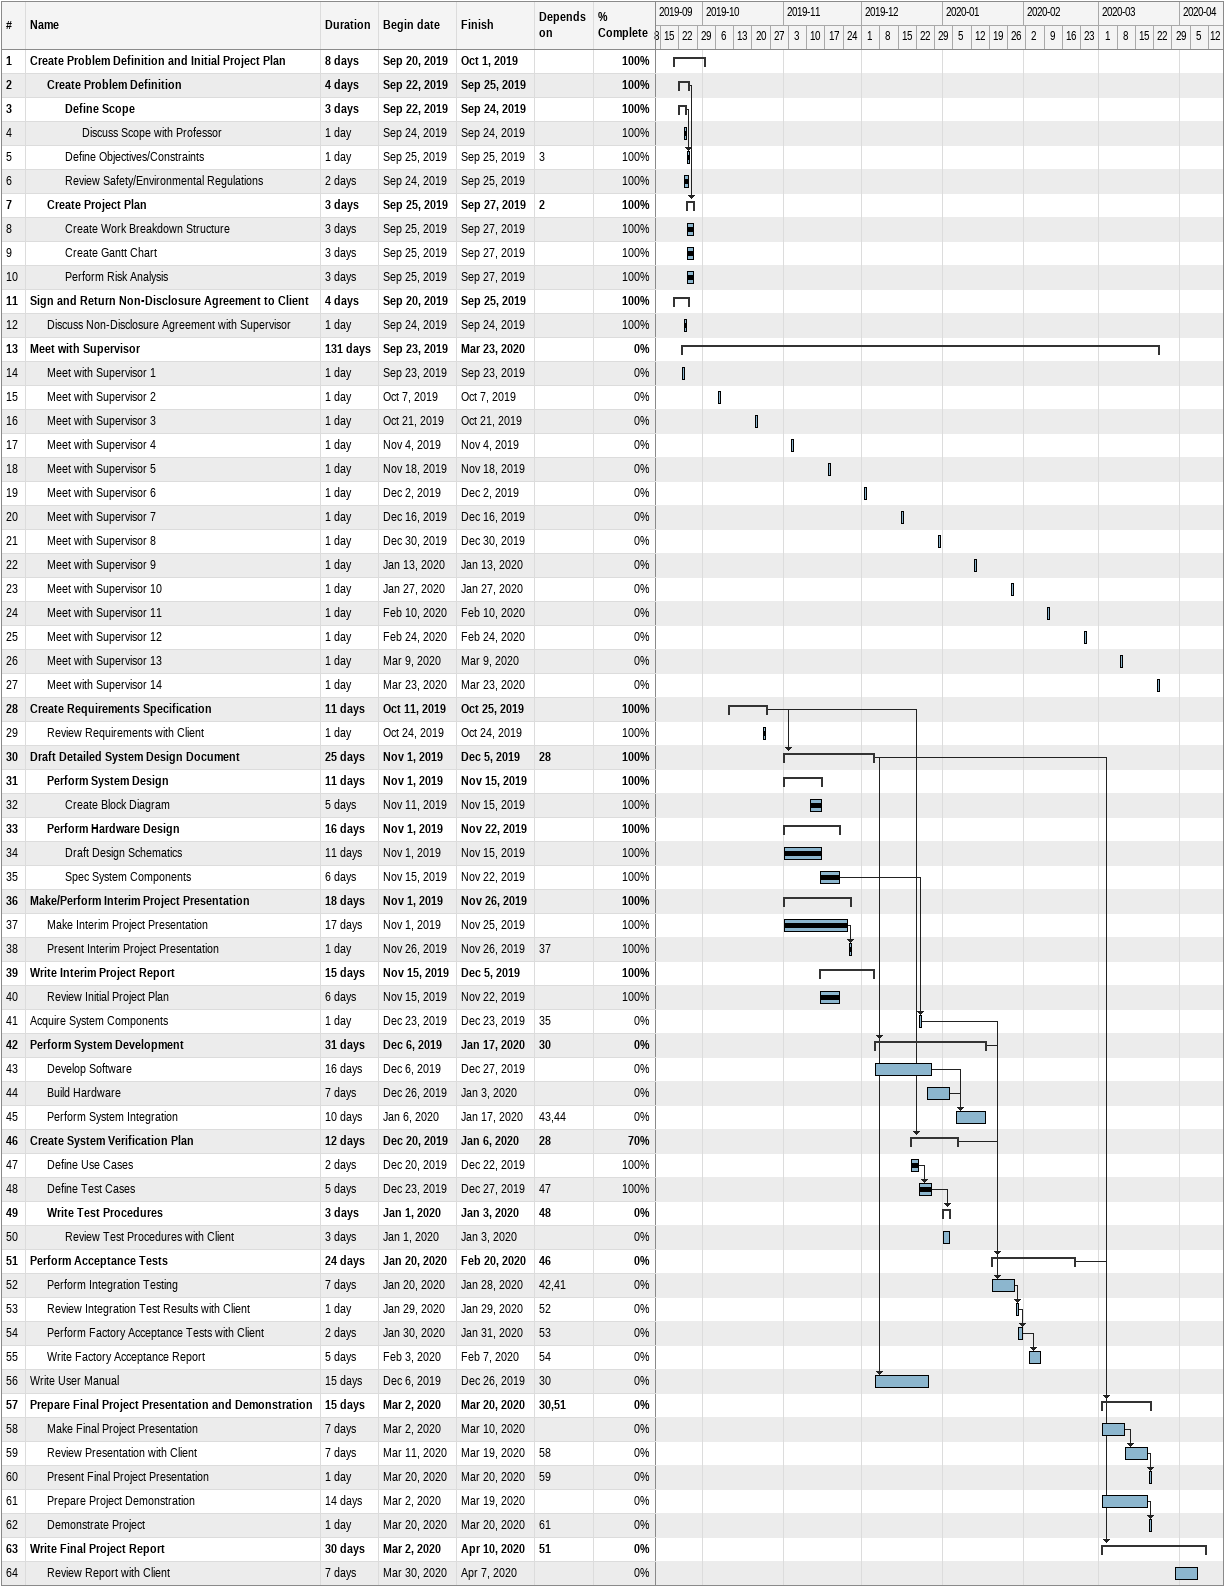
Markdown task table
| ID | Level | Task | Duration | Start | Finish | Predecessors | % complete |
|---|---|---|---|---|---|---|---|
| 1 | 1 | **Create Problem Definition and Initial Project Plan** | 8d | 2019-09-20 | 2019-10-01 |  | 100 |
| 2 | 2 | **Create Problem Definition** | 4d | 2019-09-22 | 2019-09-25 |  | 100 |
| 3 | 3 | **Define Scope** | 3d | 2019-09-22 | 2019-09-24 |  | 100 |
| 4 | 4 | Discuss Scope with Professor | 1d | 2019-09-24 | 2019-09-24 |  | 100 |
| 5 | 3 | Define Objectives/Constraints | 1d | 2019-09-25 | 2019-09-25 | 3 | 100 |
| 6 | 3 | Review Safety/Environmental Regulations | 2d | 2019-09-24 | 2019-09-25 |  | 100 |
| 7 | 2 | **Create Project Plan** | 3d | 2019-09-25 | 2019-09-27 | 2 | 100 |
| 8 | 3 | Create Work Breakdown Structure | 3d | 2019-09-25 | 2019-09-27 |  | 100 |
| 9 | 3 | Create Gantt Chart | 3d | 2019-09-25 | 2019-09-27 |  | 100 |
| 10 | 3 | Perform Risk Analysis | 3d | 2019-09-25 | 2019-09-27 |  | 100 |
| 11 | 1 | **Sign and Return Non-Disclosure Agreement to Client** | 4d | 2019-09-20 | 2019-09-25 |  | 100 |
| 12 | 2 | Discuss Non-Disclosure Agreement with Supervisor | 1d | 2019-09-24 | 2019-09-24 |  | 100 |
| 13 | 1 | **Meet with Supervisor** | 131d | 2019-09-23 | 2020-03-23 |  | 0 |
| 14 | 2 | Meet with Supervisor 1 | 1d | 2019-09-23 | 2019-09-23 |  | 0 |
| 15 | 2 | Meet with Supervisor 2 | 1d | 2019-10-07 | 2019-10-07 |  | 0 |
| 16 | 2 | Meet with Supervisor 3 | 1d | 2019-10-21 | 2019-10-21 |  | 0 |
| 17 | 2 | Meet with Supervisor 4 | 1d | 2019-11-04 | 2019-11-04 |  | 0 |
| 18 | 2 | Meet with Supervisor 5 | 1d | 2019-11-18 | 2019-11-18 |  | 0 |
| 19 | 2 | Meet with Supervisor 6 | 1d | 2019-12-02 | 2019-12-02 |  | 0 |
| 20 | 2 | Meet with Supervisor 7 | 1d | 2019-12-16 | 2019-12-16 |  | 0 |
| 21 | 2 | Meet with Supervisor 8 | 1d | 2019-12-30 | 2019-12-30 |  | 0 |
| 22 | 2 | Meet with Supervisor 9 | 1d | 2020-01-13 | 2020-01-13 |  | 0 |
| 23 | 2 | Meet with Supervisor 10 | 1d | 2020-01-27 | 2020-01-27 |  | 0 |
| 24 | 2 | Meet with Supervisor 11 | 1d | 2020-02-10 | 2020-02-10 |  | 0 |
| 25 | 2 | Meet with Supervisor 12 | 1d | 2020-02-24 | 2020-02-24 |  | 0 |
| 26 | 2 | Meet with Supervisor 13 | 1d | 2020-03-09 | 2020-03-09 |  | 0 |
| 27 | 2 | Meet with Supervisor 14 | 1d | 2020-03-23 | 2020-03-23 |  | 0 |
| 28 | 1 | **Create Requirements Specification** | 11d | 2019-10-11 | 2019-10-25 |  | 100 |
| 29 | 2 | Review Requirements with Client | 1d | 2019-10-24 | 2019-10-24 |  | 100 |
| 30 | 1 | **Draft Detailed System Design Document** | 25d | 2019-11-01 | 2019-12-05 | 28 | 100 |
| 31 | 2 | **Perform System Design** | 11d | 2019-11-01 | 2019-11-15 |  | 100 |
| 32 | 3 | Create Block Diagram | 5d | 2019-11-11 | 2019-11-15 |  | 100 |
| 33 | 2 | **Perform Hardware Design** | 16d | 2019-11-01 | 2019-11-22 |  | 100 |
| 34 | 3 | Draft Design Schematics | 11d | 2019-11-01 | 2019-11-15 |  | 100 |
| 35 | 3 | Spec System Components | 6d | 2019-11-15 | 2019-11-22 |  | 100 |
| 36 | 1 | **Make/Perform Interim Project Presentation** | 18d | 2019-11-01 | 2019-11-26 |  | 100 |
| 37 | 2 | Make Interim Project Presentation | 17d | 2019-11-01 | 2019-11-25 |  | 100 |
| 38 | 2 | Present Interim Project Presentation | 1d | 2019-11-26 | 2019-11-26 | 37 | 100 |
| 39 | 1 | **Write Interim Project Report** | 15d | 2019-11-15 | 2019-12-05 |  | 100 |
| 40 | 2 | Review Initial Project Plan | 6d | 2019-11-15 | 2019-11-22 |  | 100 |
| 41 | 1 | Acquire System Components | 1d | 2019-12-23 | 2019-12-23 | 35 | 0 |
| 42 | 1 | **Perform System Development** | 31d | 2019-12-06 | 2020-01-17 | 30 | 0 |
| 43 | 2 | Develop Software | 16d | 2019-12-06 | 2019-12-27 |  | 0 |
| 44 | 2 | Build Hardware | 7d | 2019-12-26 | 2020-01-03 |  | 0 |
| 45 | 2 | Perform System Integration | 10d | 2020-01-06 | 2020-01-17 | 43, 44 | 0 |
| 46 | 1 | **Create System Verification Plan** | 12d | 2019-12-20 | 2020-01-06 | 28 | 70 |
| 47 | 2 | Define Use Cases | 2d | 2019-12-20 | 2019-12-22 |  | 100 |
| 48 | 2 | Define Test Cases | 5d | 2019-12-23 | 2019-12-27 | 47 | 100 |
| 49 | 2 | **Write Test Procedures** | 3d | 2020-01-01 | 2020-01-03 | 48 | 0 |
| 50 | 3 | Review Test Procedures with Client | 3d | 2020-01-01 | 2020-01-03 |  | 0 |
| 51 | 1 | **Perform Acceptance Tests** | 24d | 2020-01-20 | 2020-02-20 | 46 | 0 |
| 52 | 2 | Perform Integration Testing | 7d | 2020-01-20 | 2020-01-28 | 42, 41 | 0 |
| 53 | 2 | Review Integration Test Results with Client | 1d | 2020-01-29 | 2020-01-29 | 52 | 0 |
| 54 | 2 | Perform Factory Acceptance Tests with Client | 2d | 2020-01-30 | 2020-01-31 | 53 | 0 |
| 55 | 2 | Write Factory Acceptance Report | 5d | 2020-02-03 | 2020-02-07 | 54 | 0 |
| 56 | 1 | Write User Manual | 15d | 2019-12-06 | 2019-12-26 | 30 | 0 |
| 57 | 1 | **Prepare Final Project Presentation and Demonstration** | 15d | 2020-03-02 | 2020-03-20 | 30, 51 | 0 |
| 58 | 2 | Make Final Project Presentation | 7d | 2020-03-02 | 2020-03-10 |  | 0 |
| 59 | 2 | Review Presentation with Client | 7d | 2020-03-11 | 2020-03-19 | 58 | 0 |
| 60 | 2 | Present Final Project Presentation | 1d | 2020-03-20 | 2020-03-20 | 59 | 0 |
| 61 | 2 | Prepare Project Demonstration | 14d | 2020-03-02 | 2020-03-19 |  | 0 |
| 62 | 2 | Demonstrate Project | 1d | 2020-03-20 | 2020-03-20 | 61 | 0 |
| 63 | 1 | **Write Final Project Report** | 30d | 2020-03-02 | 2020-04-10 | 51 | 0 |
| 64 | 2 | Review Report with Client | 7d | 2020-03-30 | 2020-04-07 |  | 0 |
